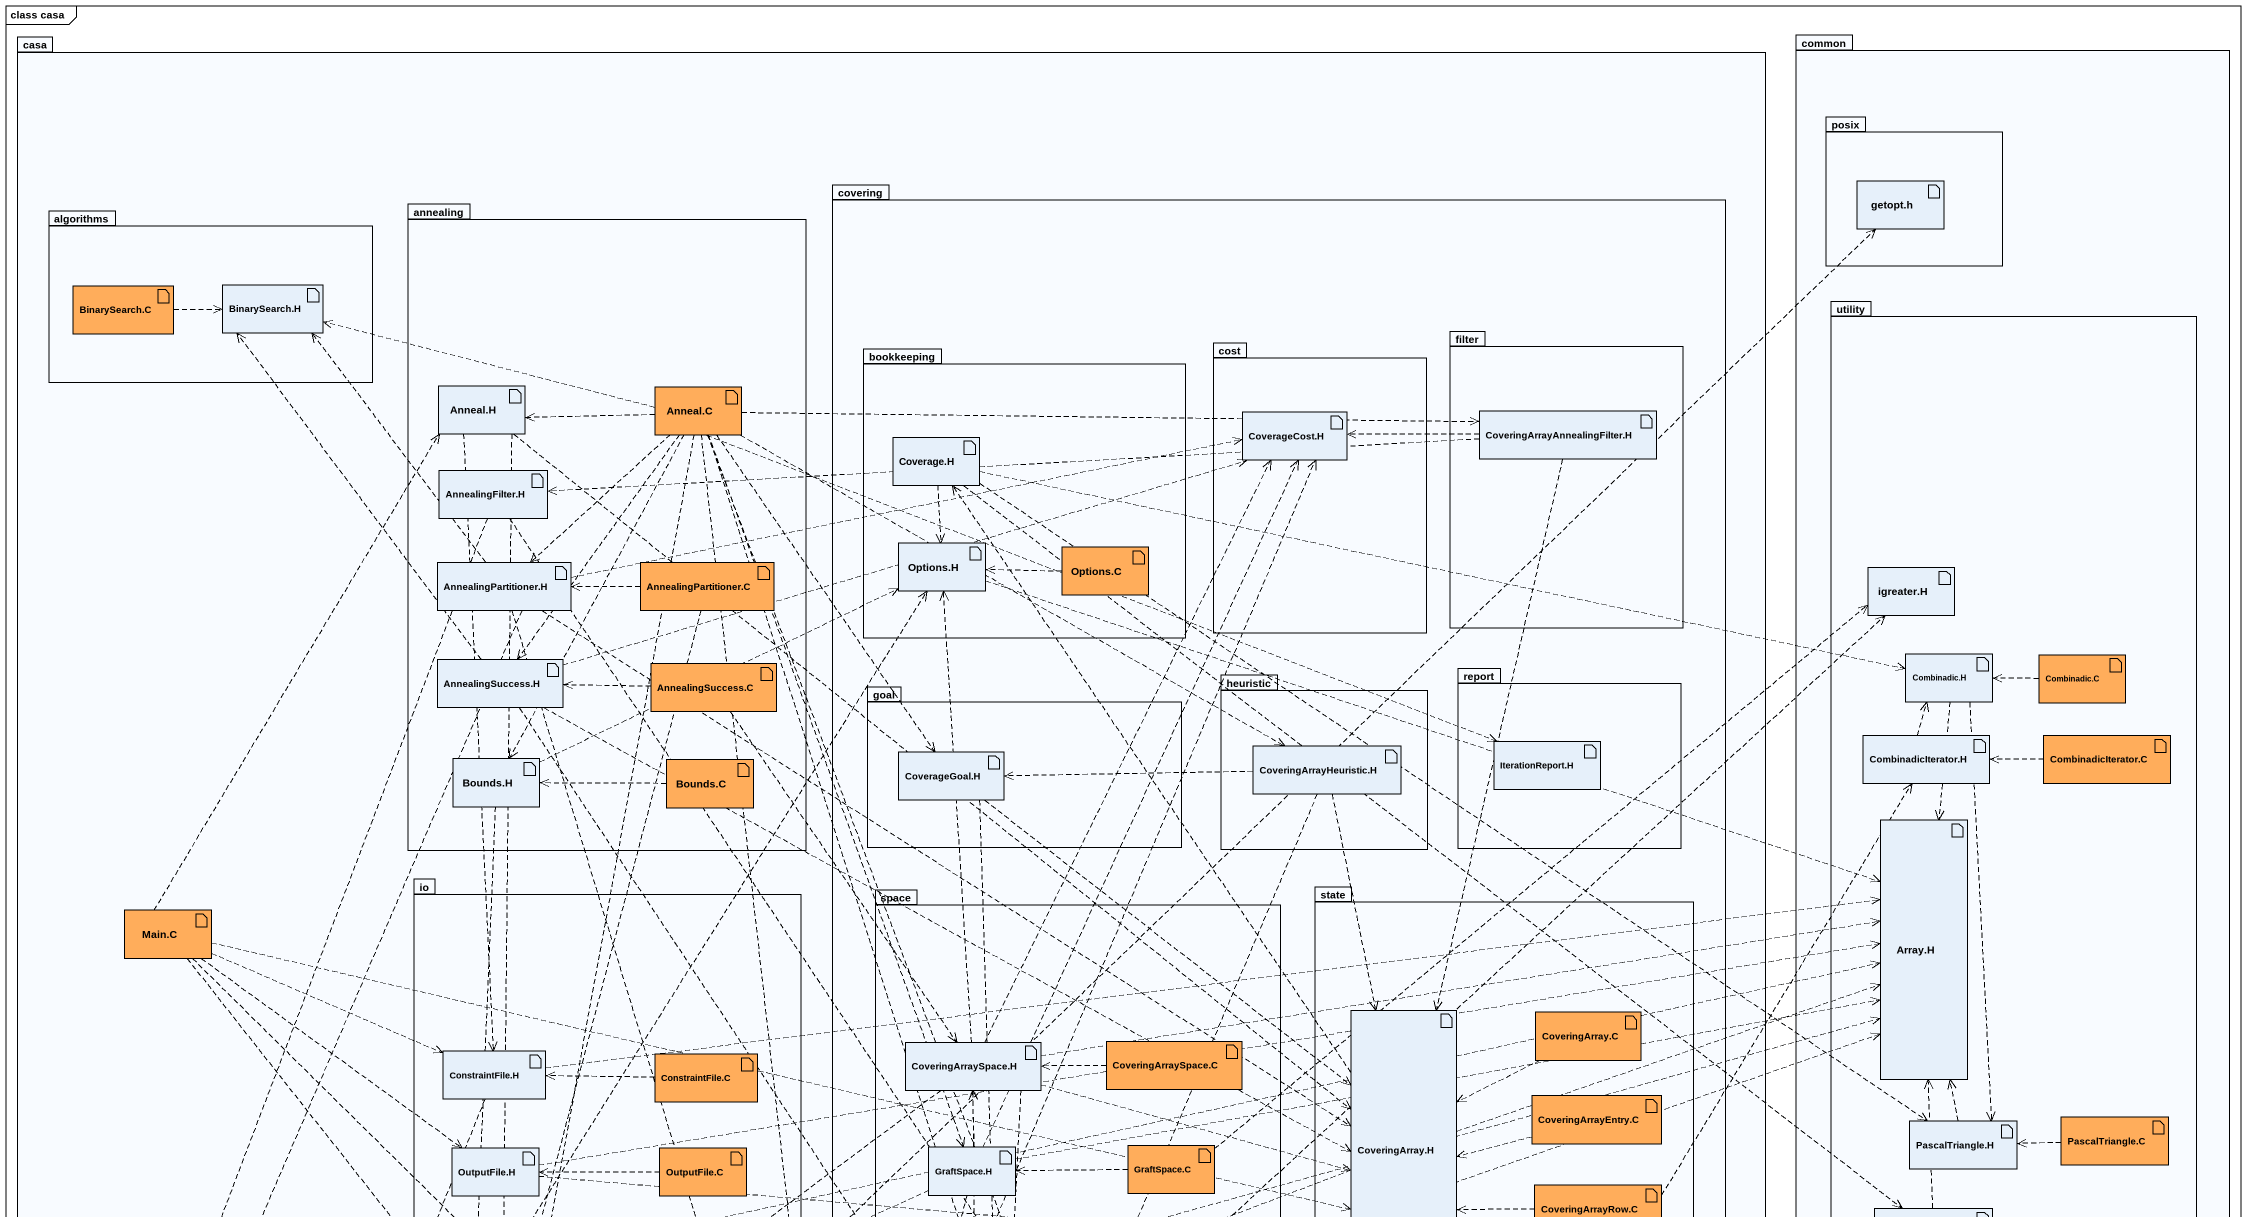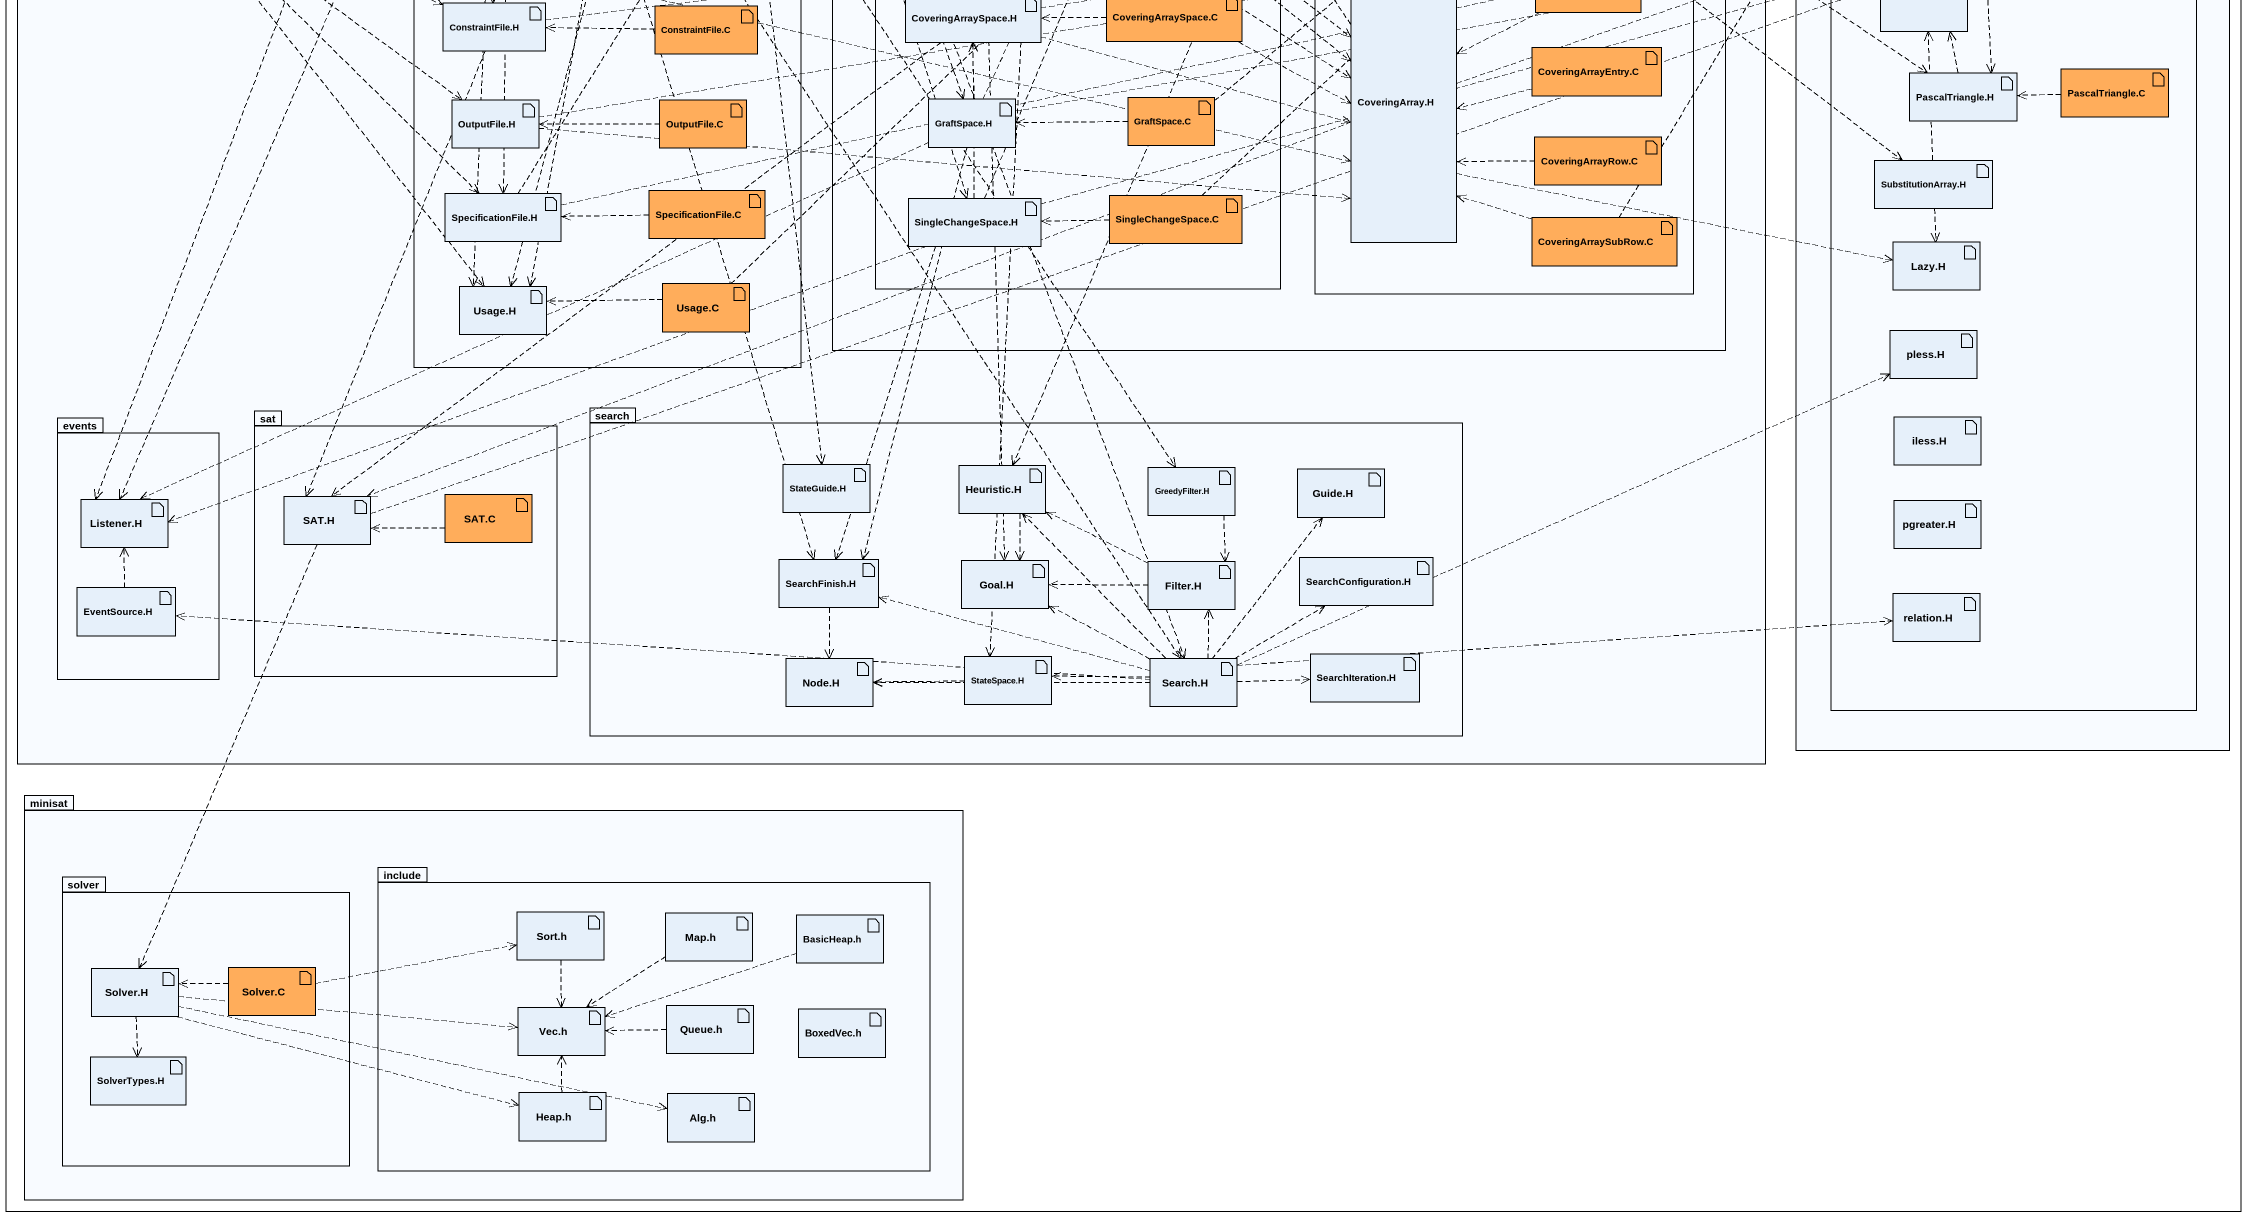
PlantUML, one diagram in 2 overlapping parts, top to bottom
@startuml
mainframe class casa
package casa {
  package algorithms {
    artifact "BinarySearch.C" as BinarySearch_C #FFAD5B
    artifact "BinarySearch.H" as BinarySearch_H
  }
  package annealing {
    artifact "Anneal.H" as Anneal_H
    artifact "Anneal.C" as Anneal_C #FFAD5B
    artifact "AnnealingFilter.H" as AnnealingFilter_H
    artifact "AnnealingPartitioner.H" as AnnealingPartitioner_H
    artifact "AnnealingPartitioner.C" as AnnealingPartitioner_C #FFAD5B
    artifact "AnnealingSuccess.H" as AnnealingSuccess_H
    artifact "AnnealingSuccess.C" as AnnealingSuccess_C #FFAD5B
    artifact "Bounds.H" as Bounds_H
    artifact "Bounds.C" as Bounds_C #FFAD5B
  }
  package covering {
    package cost {
      artifact "CoverageCost.H" as CoverageCost_H
    }
    package filter {
      artifact "CoveringArrayAnnealingFilter.H" as CoveringArrayAnnealingFilter
    }
    package bookkeeping {
      artifact "Coverage.H" as Coverage_H
      artifact "Options.H" as Options_H
      artifact "Options.C" as Options_C #FFAD5B
    }
    package goal {
      artifact "CoverageGoal.H" as CoverageGoal_H
    }
    package heuristic {
      artifact "CoveringArrayHeuristic.H" as CoveringArrayHeuristic_H
    }
    package report {
      artifact "IterationReport.H" as IterationReport_H
    }
    package space {
      artifact "CoveringArraySpace.H" as CoveringArraySpace_H
      artifact "CoveringArraySpace.C" as CoveringArraySpace_C #FFAD5B
      artifact "GraftSpace.H" as GraftSpace_H
      artifact "GraftSpace.C" as GraftSpace_C #FFAD5B
      artifact "SingleChangeSpace.H" as SingleChangeSpace_H
      artifact "SingleChangeSpace.C" as SingleChangeSpace_C #FFAD5B
    }
    package "state" as state_ {
      artifact "CoveringArray.H" as CoveringArray_H
      artifact "CoveringArray.C" as CoveringArray_C #FFAD5B
      artifact "CoveringArrayEntry.C" as CoveringArrayEntry_C #FFAD5B
      artifact "CoveringArrayRow.C" as CoveringArrayRow_C #FFAD5B
      artifact "CoveringArraySubRow.C" as CoveringArraySubRow_C #FFAD5B
    }
  }
  artifact "Main.C" as Main_C #FFAD5B
  package io {
    artifact "ConstraintFile.H" as ConstraintFile_H
    artifact "ConstraintFile.C" as ConstraintFile_C #FFAD5B
    artifact "OutputFile.H" as OutputFile_H
    artifact "OutputFile.C" as OutputFile_C #FFAD5B
    artifact "SpecificationFile.H" as SpecificationFile_H
    artifact "SpecificationFile.C" as SpecificationFile_C #FFAD5B
    artifact "Usage.H" as Usage_H
    artifact "Usage.C" as Usage_C #FFAD5B
  }
  package events {
    artifact "Listener.H" as Listener_H
    artifact "EventSource.H" as EventSource_H
  }
  package sat {
    artifact "SAT.H" as SAT_H
    artifact "SAT.C" as SAT_C #FFAD5B
  }
  package search {
    artifact "StateGuide.H" as StateGuide_H
    artifact "Heuristic.H" as Heuristic_H
    artifact "GreedyFilter.H" as GreedyFilter_H
    artifact "Guide.H" as Guide_H
    artifact "SearchFinish.H" as SearchFinish_H
    artifact "Goal.H" as Goal_H
    artifact "Filter.H" as Filter_H
    artifact "SearchConfiguration.H" as SearchConfiguration_H
    artifact "SearchIteration.H" as SearchIteration_H
    artifact "Node.H" as Node_H
    artifact "StateSpace.H" as StateSpace_H
    artifact "Search.H" as Search_H
  }
}
package common {
  package posix {
    artifact "getopt.h" as getopt_h
  }
  package utility {
    artifact "igreater.H" as igreater_H
    artifact "Combinadic.H" as Combinadic_H
    artifact "Combinadic.C" as Combinadic_C #FFAD5B
    artifact "CombinadicIterator.H" as CombinadicIterator_H
    artifact "CombinadicIterator.C" as CombinadicIterator_C #FFAD5B
    artifact "Array.H" as Array_H
    artifact "PascalTriangle.H" as PascalTriangle_H
    artifact "PascalTriangle.C" as PascalTriangle_C #FFAD5B
    artifact "SubstitutionArray.H" as SubstitutionArray_H
    artifact "Lazy.H" as Lazy_H
    artifact "pless.H" as pless_H
    artifact "iless.H" as iless_H
    artifact "pgreater.H" as pgreater_H
    artifact "relation.H" as relation_H
  }
}
package minisat {
  package include {
    artifact "Sort.h" as Sort_h
    artifact "Map.h" as Map_h
    artifact "BasicHeap.h" as BasicHeap_h
    artifact "Vec.h" as Vec_h
    artifact "Queue.h" as Queue_h
    artifact "BoxedVec.h" as BoxedVec_h
    artifact "Heap.h" as Heap_h
    artifact "Alg.h" as Alg_h
  }
  package solver {
    artifact "Solver.H" as Solver_H
    artifact "Solver.C" as Solver_C #FFAD5B
    artifact "SolverTypes.H" as SolverTypes_H
  }
}
BinarySearch_C .right.> BinarySearch_H
Anneal_H ..> CoveringArray_H
Anneal_H ..> ConstraintFile_H
Anneal_H ..> SpecificationFile_H
Anneal_C .left.> BinarySearch_H
Anneal_C .left.> Anneal_H
Anneal_C .right.> CoveringArrayAnnealingFilter
Anneal_C ..> AnnealingPartitioner_H
Anneal_C ..> AnnealingSuccess_H
Anneal_C .right.> IterationReport_H
Anneal_C ..> Bounds_H
Anneal_C ..> CoverageGoal_H
Anneal_C .right.> CoveringArrayHeuristic_H
Anneal_C ..> GraftSpace_H
Anneal_C ..> SingleChangeSpace_H
Anneal_C ..> Usage_H
Anneal_C ..> StateGuide_H
Anneal_C ..> Search_H
CoveringArrayAnnealingFilter .left.> CoverageCost_H
CoveringArrayAnnealingFilter .left.> AnnealingFilter_H
CoveringArrayAnnealingFilter ..> CoveringArray_H
AnnealingFilter_H ..> GreedyFilter_H
AnnealingFilter_H ..> Listener_H
Coverage_H ..> Options_H
Coverage_H .right.> Combinadic_H
Coverage_H ..> PascalTriangle_H
Coverage_H ..> SubstitutionArray_H
AnnealingPartitioner_H .up.> BinarySearch_H
AnnealingPartitioner_H .right.> CoverageCost_H
AnnealingPartitioner_H ..> CoveringArray_H
AnnealingPartitioner_H ..> Listener_H
AnnealingPartitioner_H ..> SearchFinish_H
AnnealingPartitioner_C .left.> AnnealingPartitioner_H
AnnealingPartitioner_C ..> Usage_H
Options_H .right.> Array_H
Options_C .left.> Options_H
Combinadic_H ..> Array_H
Combinadic_H ..> PascalTriangle_H
AnnealingSuccess_H .up.> BinarySearch_H
AnnealingSuccess_H .right.> CoverageCost_H
AnnealingSuccess_H .right.> CoveringArray_H
AnnealingSuccess_H ..> Search_H
AnnealingSuccess_C .left.> AnnealingSuccess_H
AnnealingSuccess_C ..> CoveringArraySpace_H
Combinadic_C .left.> Combinadic_H
CombinadicIterator_H .up.> Combinadic_H
CombinadicIterator_C .left.> CombinadicIterator_H
Bounds_H .right.> Options_H
Bounds_H ..> Usage_H
Bounds_C .left.> Bounds_H
CoverageGoal_H ..> CoveringArray_H
CoverageGoal_H ..> Goal_H
CoveringArrayHeuristic_H .left.> CoverageGoal_H
CoveringArrayHeuristic_H ..> CoveringArray_H
CoveringArrayHeuristic_H ..> Heuristic_H
Main_C .up.> Anneal_H
Main_C .right.> CoveringArray_H
Main_C .right.> ConstraintFile_H
Main_C ..> OutputFile_H
Main_C ..> SpecificationFile_H
Main_C ..> Usage_H
CoveringArraySpace_H .up.> CoverageCost_H
CoveringArraySpace_H .up.> Options_H
CoveringArraySpace_H .right.> Array_H
CoveringArraySpace_H .right.> CoveringArray_H
CoveringArraySpace_H ..> SAT_H
CoveringArraySpace_H ..> StateSpace_H
CoveringArraySpace_C .left.> CoveringArraySpace_H
CoveringArray_H .up.> Coverage_H
CoveringArray_H .right.> Array_H
CoveringArray_H .right.> Lazy_H
CoveringArray_H .left.> SAT_H
CoveringArray_C ..> CoveringArray_H
ConstraintFile_H .right.> Array_H
ConstraintFile_H ..> SAT_H
ConstraintFile_C .left.> ConstraintFile_H
CoveringArrayEntry_C .left.> CoveringArray_H
PascalTriangle_H .up.> Array_H
PascalTriangle_C .left.> PascalTriangle_H
OutputFile_H .right.> Array_H
OutputFile_H .right.> CoveringArray_H
OutputFile_C .left.> OutputFile_H
GraftSpace_H .up.> CoverageCost_H
GraftSpace_H .right.> Array_H
GraftSpace_H .up.> CoveringArraySpace_H
GraftSpace_H .left.> Listener_H
GraftSpace_H ..> SearchFinish_H
GraftSpace_C .up.> igreater_H
GraftSpace_C .left.> GraftSpace_H
CoveringArrayRow_C .left.> CoveringArray_H
SubstitutionArray_H .up.> Array_H
SubstitutionArray_H ..> Lazy_H
SpecificationFile_H .up.> Options_H
SpecificationFile_H .right.> Array_H
SpecificationFile_C .left.> SpecificationFile_H
SingleChangeSpace_H .up.> CoverageCost_H
SingleChangeSpace_H .right.> Array_H
SingleChangeSpace_H .up.> CoveringArraySpace_H
SingleChangeSpace_H .left.> Listener_H
SingleChangeSpace_H ..> SearchFinish_H
SingleChangeSpace_C .up.> igreater_H
SingleChangeSpace_C .left.> SingleChangeSpace_H
CoveringArraySubRow_C .up.> CombinadicIterator_H
CoveringArraySubRow_C .up.> CoveringArray_H
Usage_C .up.> getopt_h
Usage_C .left.> Usage_H
Heuristic_H ..> Goal_H
GreedyFilter_H ..> Filter_H
SAT_H .right.> Array_H
SAT_H ..> Solver_H
SAT_C .left.> SAT_H
SearchFinish_H ..> Node_H
Filter_H .left.> Heuristic_H
Filter_H .left.> Goal_H
EventSource_H .up.> Listener_H
StateSpace_H .left.> Node_H
Search_H .right.> pless_H
Search_H .up.> Heuristic_H
Search_H .up.> Guide_H
Search_H .left.> SearchFinish_H
Search_H .left.> Goal_H
Search_H .up.> Filter_H
Search_H .right.> SearchConfiguration_H
Search_H .left.> EventSource_H
Search_H .right.> relation_H
Search_H .right.> SearchIteration_H
Search_H .left.> Node_H
Search_H .left.> StateSpace_H
Sort_h ..> Vec_h
Map_h ..> Vec_h
BasicHeap_h .left.> Vec_h
Solver_H .right.> Vec_h
Solver_H ..> SolverTypes_H
Solver_H .right.> Heap_h
Solver_H .right.> Alg_h
Solver_C .right.> Sort_h
Solver_C .left.> Solver_H
Queue_h .left.> Vec_h
Heap_h .up.> Vec_h
@enduml
